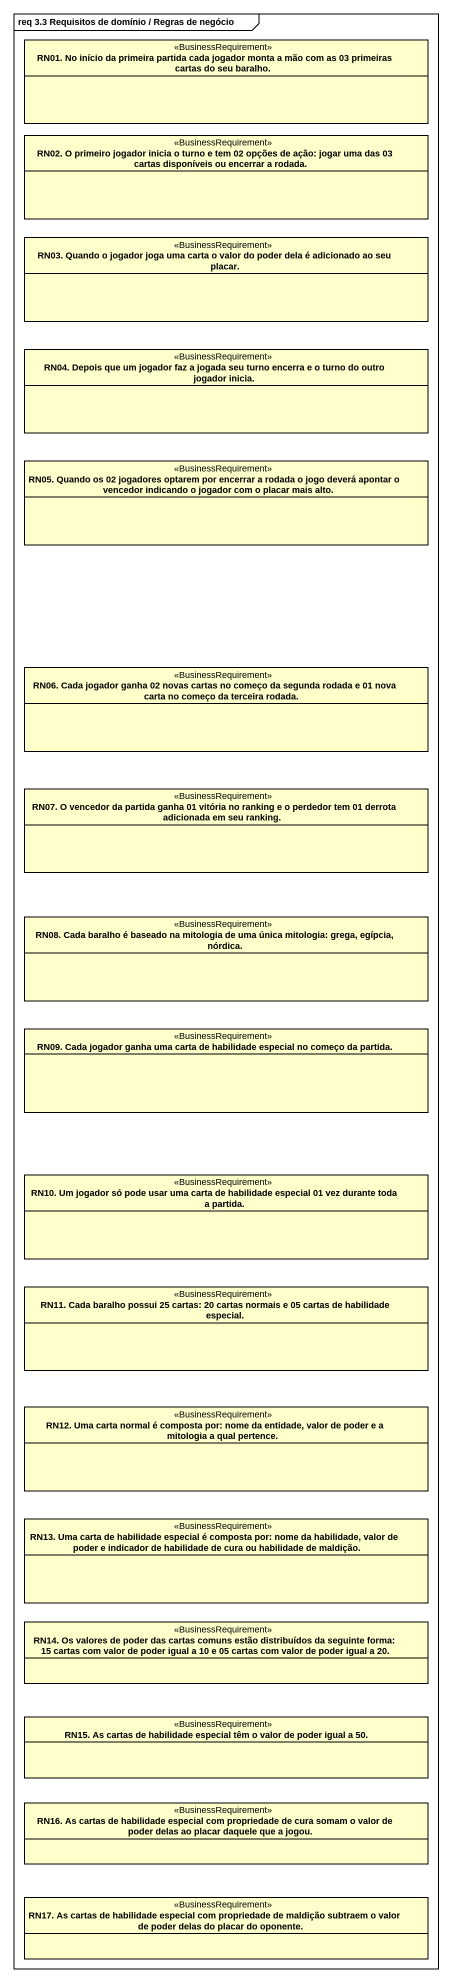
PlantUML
@startuml
mainframe req 3.3 Requisitos de domínio / Regras de negócio
hide circle
hide empty members
class "RN01. No início da primeira partida cada jogador monta a mão com as 03 primeiras cartas do seu baralho." as RN01_No_início_da_primeira <<BusinessRequirement>>
class "RN02. O primeiro jogador inicia o turno e tem 02 opções de ação: jogar uma das 03 cartas disponíveis ou encerrar a rodada." as RN02_O_primeiro_jogador <<BusinessRequirement>>
class "RN03. Quando o jogador joga uma carta o valor do poder dela é adicionado ao seu placar." as RN03_Quando_o_jogador_joga <<BusinessRequirement>>
class "RN04. Depois que um jogador faz a jogada seu turno encerra e o turno do outro jogador inicia." as RN04_Depois_que_um_jogador <<BusinessRequirement>>
class "RN05. Quando os 02 jogadores optarem por encerrar a rodada o jogo deverá apontar o vencedor indicando o jogador com o placar mais alto." as RN05_Quando_os_02_jogadores <<BusinessRequirement>>
class "RN06. Cada jogador ganha 02 novas cartas no começo da segunda rodada e 01 nova carta no começo da terceira rodada." as RN06_Cada_jogador_ganha_02 <<BusinessRequirement>>
class "RN07. O vencedor da partida ganha 01 vitória no ranking e o perdedor tem 01 derrota adicionada em seu ranking." as RN07_O_vencedor_da_partida <<BusinessRequirement>>
class "RN08. Cada baralho é baseado na mitologia de uma única mitologia: grega, egípcia, nórdica." as RN08_Cada_baralho_é_baseado <<BusinessRequirement>>
class "RN09. Cada jogador ganha uma carta de habilidade especial no começo da partida." as RN09_Cada_jogador_ganha_uma <<BusinessRequirement>>
class "RN10. Um jogador só pode usar uma carta de habilidade especial 01 vez durante toda a partida." as RN10_Um_jogador_só_pode <<BusinessRequirement>>
class "RN11. Cada baralho possui 25 cartas: 20 cartas normais e 05 cartas de habilidade especial." as RN11_Cada_baralho_possui_25 <<BusinessRequirement>>
class "RN12. Uma carta normal é composta por: nome da entidade, valor de poder e a mitologia a qual pertence." as RN12_Uma_carta_normal_é <<BusinessRequirement>>
class "RN13. Uma carta de habilidade especial é composta por: nome da habilidade, valor de poder e indicador de habilidade de cura ou habilidade de maldição." as RN13_Uma_carta_de <<BusinessRequirement>>
class "RN14. Os valores de poder das cartas comuns estão distribuídos da seguinte forma: 15 cartas com valor de poder igual a 10 e 05 cartas com valor de poder igual a 20." as RN14_Os_valores_de_poder <<BusinessRequirement>>
class "RN15. As cartas de habilidade especial têm o valor de poder igual a 50." as RN15_As_cartas_de <<BusinessRequirement>>
class "RN16. As cartas de habilidade especial com propriedade de cura somam o valor de poder delas ao placar daquele que a jogou." as RN16_As_cartas_de <<BusinessRequirement>>
class "RN17. As cartas de habilidade especial com propriedade de maldição subtraem o valor de poder delas do placar do oponente." as RN17_As_cartas_de <<BusinessRequirement>>
@enduml
